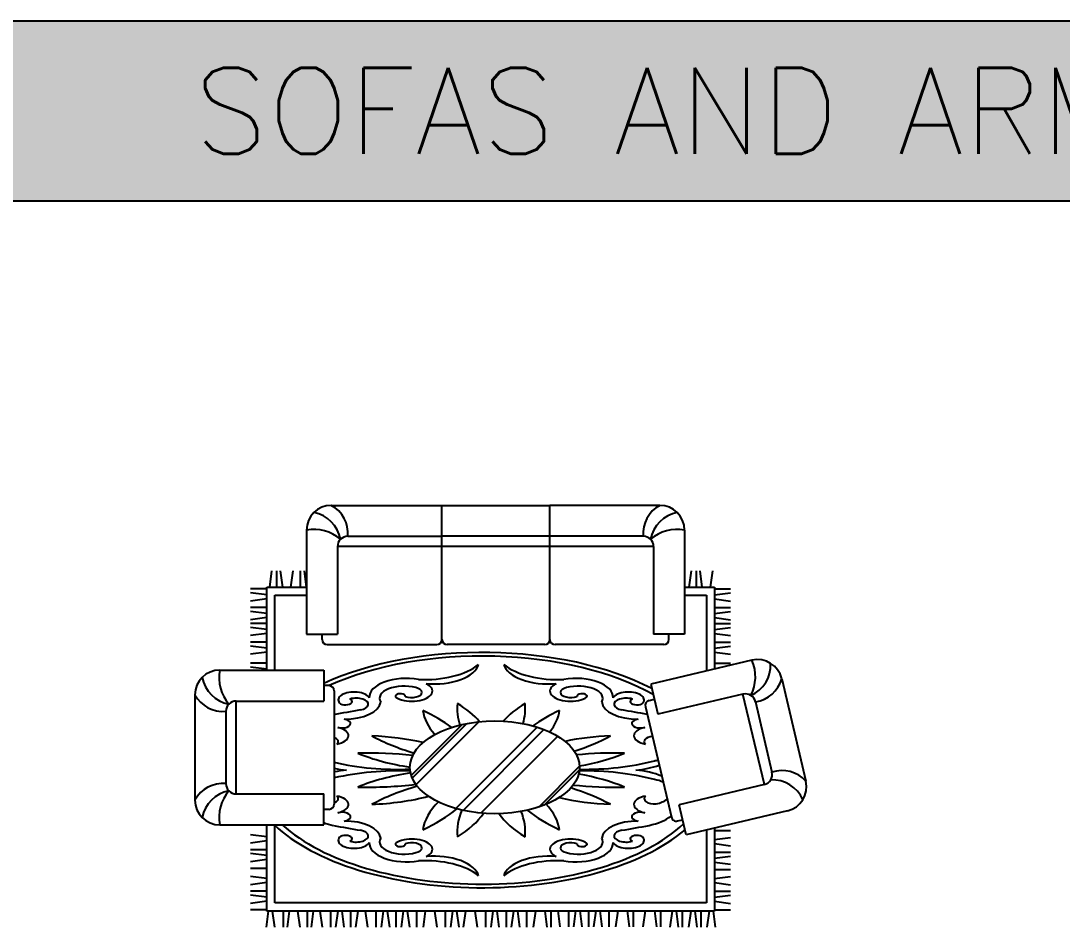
# Model space of a CAD drawing. Header units: millimetres. Extents: x -30782 to 40110, y 35885 to 73818.
# Drawn here: x -349 to 5712, y 68543 to 73818 of the extents above; entities that cross this region are included whole.
import ezdxf

# ---------------------------------------------------------------- set-up
doc = ezdxf.new("R2010")
doc.units = ezdxf.units.MM
doc.layers.add('www.cad-blocks.net', color=7, linetype='Continuous')
doc.styles.get("Standard").update_dxf_attribs({"font": 'arial.ttf'})

# ---------------------------------------------------------------- blocks, each defined once
blk = doc.blocks.new('A$C6A73518D')
for p, q in [((793.7, 2454.7), (2066.1, 2454.7)), ((1437.6, 1674.7), (1437.6, 2454.7)), ((2705.7, 2454.7), (2066.1, 2454.7)), ((2066.1, 1674.7), (2066.1, 2454.7)), ((2066.1, 1674.7), (2066.1, 2454.7)), ((649.7, 2310.7), (649.7, 1705.3)), ((2849.7, 2310.7), (2849.7, 1705.3)), ((889.7, 2274.7), (1437.6, 2274.7)), ((2609.7, 2274.7), (1437.6, 2274.7)), ((2669.7, 2214.7), (829.7, 2214.7)), ((829.7, 2214.7), (829.7, 1705.3)), ((2669.7, 2214.7), (2669.7, 1705.3)), ((434.9, 1979), (447.7, 2073)), ((476.3, 1979), (476.3, 2073)), ((510.7, 1979), (498.9, 2073)), ((558.9, 1979), (571.7, 2073)), ((615.3, 1979), (615.3, 2073)), ((649.7, 1979), (637.9, 2073)), ((2877.6, 1979), (2890.4, 2073)), ((2919, 1979), (2919, 2073)), ((2953.3, 1979), (2941.5, 2073)), ((3001.5, 1979), (3014.3, 2073)), ((418.2, 1968.3), (324.3, 1968.3)), ((418.2, 1933.9), (324.3, 1945.7)), ((418.2, 1496), (418.2, 1979)), ((418.2, 1979), (649.7, 1979)), ((2849.7, 1979), (3023.7, 1979)), ((3023.7, 1979), (3023.7, 1501.5)), ((3023.7, 1968.3), (3117.6, 1968.3)), ((3023.7, 1933.9), (3117.6, 1945.7)), ((418.2, 1910.5), (324.3, 1897.7)), ((465.2, 1496), (465.2, 1932.1)), ((465.2, 1932.1), (649.7, 1932.1)), ((2849.7, 1932.1), (2976.7, 1932.1)), ((2976.7, 1932.1), (2976.7, 1490.4)), ((3023.7, 1910.5), (3117.6, 1897.7)), ((418.2, 1860), (324.3, 1860)), ((418.2, 1825.7), (324.3, 1837.5)), ((3023.7, 1860), (3117.6, 1860)), ((3023.7, 1825.7), (3117.6, 1837.5)), ((418.2, 1802.2), (324.3, 1789.4)), ((418.2, 1767), (324.3, 1767)), ((3023.7, 1802.2), (3117.6, 1789.4)), ((3023.7, 1767), (3117.6, 1767)), ((418.2, 1732.7), (324.3, 1744.5)), ((418.2, 1709.3), (324.3, 1696.5)), ((649.7, 1705.3), (829.7, 1705.3)), ((740.2, 1674.7), (740.2, 1705.3)), ((2849.7, 1705.3), (2669.7, 1705.3)), ((2759.1, 1674.7), (2759.1, 1705.3)), ((3023.7, 1732.7), (3117.6, 1744.5)), ((3023.7, 1709.3), (3117.6, 1696.5)), ((418.2, 1658.8), (324.3, 1658.8)), ((770.2, 1644.7), (1407.6, 1644.7)), ((2036.1, 1644.7), (1467.6, 1644.7)), ((2729.1, 1644.7), (2096.1, 1644.7)), ((3023.7, 1658.8), (3117.6, 1658.8)), ((418.2, 1624.4), (324.3, 1636.2)), ((418.2, 1601), (324.3, 1588.2)), ((3023.7, 1624.4), (3117.6, 1636.2)), ((3023.7, 1601), (3117.6, 1588.2)), ((418.2, 1536.3), (324.3, 1536.3)), ((3242.1, 1553), (2652.9, 1414)), ((3023.7, 1536.3), (3117.6, 1536.3)), ((144, 1496), (749.4, 1496)), ((418.2, 1502), (324.3, 1513.8)), ((749.4, 1496), (749.4, 1316)), ((780, 1405.5), (749.4, 1405.5)), ((2652.9, 1414), (2694.2, 1238.8)), ((3415.3, 1446), (3556, 849.8)), ((0, 1352), (0, 739.5)), ((810, 1375.5), (810, 715.5)), ((3190, 1355.8), (2694.2, 1238.8)), ((3314.2, 829.7), (3190, 1355.8)), ((240, 1316), (749.4, 1316)), ((240, 775.5), (240, 1316)), ((2621.6, 1282.7), (2773.2, 640.4)), ((2643.9, 1318.8), (2673.7, 1325.9)), ((3262.2, 1311.2), (3358.8, 901.9)), ((180, 1256), (180, 835.5)), ((1259.2, 882.6), (1556, 1179.4)), ((1264.8, 867.8), (1581.8, 1184.7)), ((1287, 829.5), (1652.7, 1195.2)), ((1518.4, 690.2), (1992.1, 1163.9)), ((1561, 679.5), (2031.5, 1150.1)), ((1664.8, 663.6), (2112.1, 1110.9)), ((2001.3, 699.1), (2239.1, 936.9)), ((2033.2, 710.6), (2238.6, 916)), ((3314.2, 829.7), (2818.4, 712.7)), ((240, 775.5), (749.4, 775.5)), ((749.4, 595.5), (749.4, 775.5)), ((780, 685.5), (749.4, 685.5)), ((2859.8, 537.5), (2818.4, 712.7)), ((3448.9, 676.6), (2859.8, 537.5)), ((2809.3, 618.1), (2839.1, 625.1)), ((144, 595.5), (749.4, 595.5)), ((418.2, 94), (418.2, 595.5)), ((465.2, 141), (465.2, 595.5)), ((2976.7, 565.1), (2976.7, 141)), ((3023.7, 576.2), (3023.7, 94)), ((3023.7, 562.7), (3117.6, 562.7)), ((418.2, 524.9), (324.3, 536.7)), ((418.2, 501.5), (324.3, 488.7)), ((3023.7, 510.3), (3117.6, 522.1)), ((3023.7, 486.9), (3117.6, 474.1)), ((418.2, 451), (324.3, 451)), ((418.2, 416.6), (324.3, 428.4)), ((3023.7, 436.3), (3117.6, 436.3)), ((418.2, 393.2), (324.3, 380.4)), ((3023.7, 402), (3117.6, 413.8)), ((3023.7, 378.6), (3117.6, 365.8)), ((418.2, 342.2), (324.3, 342.2)), ((3023.7, 335.6), (3117.6, 335.6)), ((418.2, 283.1), (324.3, 294.9)), ((418.2, 259.7), (324.3, 246.9)), ((3023.7, 283.1), (3117.6, 294.9)), ((3023.7, 259.7), (3117.6, 246.9)), ((418.2, 209.2), (324.3, 209.2)), ((418.2, 174.8), (324.3, 186.6)), ((3023.7, 209.2), (3117.6, 209.2)), ((3023.7, 174.8), (3117.6, 186.6)), ((418.2, 151.4), (324.3, 138.6)), ((2748.3, 141), (465.2, 141)), ((2976.7, 141), (2748.3, 141)), ((3023.7, 151.4), (3117.6, 138.6)), ((418.2, 100.4), (324.3, 100.4)), ((426.3, 94), (414.5, 0)), ((724, 94), (418.2, 94)), ((449.7, 94), (462.5, 0)), ((514.3, 94), (514.3, 0)), ((548.7, 94), (536.9, 0)), ((596.9, 94), (609.7, 0)), ((653.3, 94), (653.3, 0)), ((687.7, 94), (675.9, 0)), ((3023.7, 94), (724, 94)), ((726.8, 94), (739.6, 0)), ((788.7, 94), (788.7, 0)), ((830.8, 94), (819, 0)), ((854.2, 94), (867, 0)), ((904.8, 94), (904.8, 0)), ((948, 94), (935.2, 0)), ((991.6, 94), (1004.4, 0)), ((1053.5, 94), (1053.5, 0)), ((1095.7, 94), (1083.9, 0)), ((1119.1, 94), (1131.9, 0)), ((1169.6, 94), (1169.6, 0)), ((1212.8, 94), (1200, 0)), ((1236.2, 94), (1248, 0)), ((1288.7, 94), (1288.7, 0)), ((1340.3, 94), (1327.5, 0)), ((1395.1, 94), (1407.9, 0)), ((1457, 94), (1457, 0)), ((1499.2, 94), (1487.4, 0)), ((1522.6, 94), (1535.4, 0)), ((1574.6, 94), (1561.8, 0)), ((1629.4, 94), (1642.2, 0)), ((1691.3, 94), (1691.3, 0)), ((1733.5, 94), (1721.7, 0)), ((1756.9, 94), (1769.7, 0)), ((1810.6, 94), (1810.6, 0)), ((1853.8, 94), (1841, 0)), ((1877.2, 94), (1889, 0)), ((1929.7, 94), (1929.7, 0)), ((1981.3, 94), (1968.5, 0)), ((2036.4, 94), (2048.2, 0)), ((2070.7, 94), (2070.7, 0)), ((2111.9, 95.3), (2124.7, 1.3)), ((2173.8, 95.3), (2173.8, 1.3)), ((2216, 95.3), (2204.2, 1.3)), ((2239.4, 95.3), (2252.2, 1.3)), ((2289.9, 95.3), (2289.9, 1.3)), ((2333.2, 95.3), (2320.4, 1.3)), ((2356.6, 95.3), (2368.4, 1.3)), ((2409, 95.3), (2409, 1.3)), ((2460.6, 95.3), (2447.8, 1.3)), ((2515.8, 95.3), (2527.6, 1.3)), ((2550.1, 95.3), (2550.1, 1.3)), ((2620.4, 95.3), (2607.6, 1.3)), ((2675.5, 95.3), (2687.3, 1.3)), ((2709.8, 95.3), (2709.8, 1.3)), ((2777.9, 94), (2765.1, 0)), ((2801.3, 94), (2813.1, 0)), ((2835.6, 94), (2835.6, 0)), ((2886.2, 94), (2873.4, 0)), ((2909.6, 94), (2921.4, 0)), ((2943.9, 94), (2943.9, 0)), ((2992.2, 94), (2979.4, 0)), ((3015.6, 94), (3027.4, 0)), ((3023.7, 100.4), (3117.6, 100.4))]:
    blk.add_line(p, q)
for centre, radius, start, end in [((793.7, 2310.7), 144, 90, 180), ((704.9, 2291.8), 185.5, 354.7206, 61.42437), ((2794.4, 2291.8), 185.5, 118.57563, 185.2794), ((2705.7, 2310.7), 144, 0, 90), ((656.9, 2222.2), 193.6, 10.40907, 79.59093), ((2842.5, 2222.2), 193.6, 100.40907, 169.59093), ((693, 2079.6), 235.2, 49.03209, 100.62515), ((2806.3, 2079.6), 235.2, 79.37485, 130.96791), ((889.7, 2214.7), 60, 90, 180), ((2609.7, 2214.7), 60, 0, 90), ((770.2, 1674.7), 30, 180, 270), ((1407.6, 1674.7), 30, 270, 0), ((1467.6, 1674.7), 30, 180, 270), ((2036.1, 1674.7), 30, 270, 0), ((2096.1, 1674.7), 30, 180, 270), ((2729.1, 1674.7), 30, 270, 0), ((3027.1, 1457.7), 235.2, 332.31298, 23.90604), ((3157.6, 1525.7), 193.6, 293.68996, 2.87181), ((3275.2, 1412.9), 144, 13.28089, 103.28089), ((144, 1352), 144, 90, 180), ((375.2, 1452.7), 235.2, 169.37485, 220.96791), ((232.5, 1488.8), 193.6, 190.40907, 259.59093), ((780, 1375.5), 30, 0, 90), ((3236.4, 1494.9), 185.5, 278.00149, 344.70526), ((162.9, 1440.8), 185.5, 208.57563, 275.2794), ((3203.8, 1297.4), 60, 13.28089, 103.28089), ((240, 1256), 60, 90, 180), ((2650.8, 1289.6), 30, 103.28089, 193.28089), ((3417.8, 726), 185.5, 41.85651, 108.56029), ((3300.4, 888.1), 60, 283.28089, 13.28089), ((3361.1, 663.3), 193.6, 23.68996, 92.87181), ((3415.9, 816.7), 144, 283.28089, 13.28089), ((162.9, 650.8), 185.5, 84.7206, 151.42437), ((232.5, 602.7), 193.6, 100.40907, 169.59093), ((375.2, 638.9), 235.2, 139.03209, 190.62515), ((240, 835.5), 60, 180, 270), ((144, 739.5), 144, 180, 270), ((780, 715.5), 30, 270, 0), ((2802.4, 647.3), 30, 193.28089, 283.28089)]:
    blk.add_arc(centre, radius, start, end)
for centre, major_axis, start_param, end_param in [((1673, 913.9), (1368.6, 0), 0.766441, 2.311592), ((1673, 913.9), (-1327.5, 0), -2.417095, -0.833973), ((1339, 1622.9), (363.8, 0), -1.675397, -0.539814), ((1390.5, 1546.5), (-262.8, 0), 1.403069, 3.011437), ((2109.7, 1622.9), (363.8, 0), -2.601778, -1.466195), ((2058.2, 1546.5), (-262.8, 0), 0.130156, 1.738524), ((1232.2, 1338.8), (217.6, 0), 1.249042, 3.173551), ((1216.8, 1331.5), (142.5, 0), 1.069356, 3.450719), ((1263.1, 1374.5), (119.1, 0), -2.366066, 0.794125), ((2185.5, 1374.5), (119.1, 0), 2.347468, 5.507658), ((2216.5, 1338.8), (-217.6, 0), 3.109634, 5.034143), ((2231.8, 1331.5), (142.5, 0), -0.309126, 2.072237), ((926.1, 1322.5), (-92.2, 0), -2.859548, 0.395825), ((938.3, 1297.1), (-71, 0), 1.935723, 5.243394), ((1195.2, 1344.4), (28.9, 0), -0.100364, 4.077553), ((1261.2, 1366.5), (-60, 0), 0.90264, 4.298702), ((2187.4, 1366.5), (-60, 0), -1.157109, 2.238953), ((2253.4, 1344.4), (-28.9, 0), 2.205632, 6.383549), ((2522.5, 1322.5), (-92.2, 0), 2.745768, 6.001141), ((2510.4, 1297.1), (-71, 0), -2.101802, 1.20587), ((876.1, 1313.2), (-39, 0), 0.452202, 3.97531), ((871.2, 1315.5), (-210.2, 0), 1.557644, 3.087845), ((2724.4, 1273.4), (1198.5, 0), 3.094222, 3.304826), ((864.4, 1026.6), (861.6, 0), 0.40331, 0.692965), ((2584.3, 1026.6), (-861.6, 0), -0.692965, -0.411012), ((724.2, 1273.4), (1198.5, 0), -0.148591, 0.04737), ((2577.5, 1315.5), (-210.2, 0), 0.053748, 1.583948), ((2572.5, 1313.2), (-39, 0), -0.833717, 2.689391), ((3061, -1822), (6518.5, 0), 1.898377, 1.924114), ((505.8, 824.2), (-1198.5, 0), -2.541383, -2.324737), ((2185.3, 1294), (-861.6, 0), 0.07652, 0.41336), ((2942.8, 824.2), (-1198.5, 0), -0.816856, -0.618247), ((1263.4, 1294), (-861.6, 0), 2.765888, 3.065073), ((387.7, -1822), (-6518.5, 0), -1.922315, -1.898377), ((789.1, 1114), (104.6, 0), -1.21296, 1.160282), ((853.8, 1185.3), (52.2, 0), -2.026681, 1.287596), ((2594.8, 1185.3), (-52.2, 0), -1.287596, 2.026681), ((2659.5, 1114), (104.6, 0), 1.981311, 4.354552), ((772.2, 1080.3), (61.7, 0), -0.519076, 0.910836), ((964.2, 683.4), (-861.6, 0), -2.00633, -1.647316), ((1903.8, 1523.2), (1198.5, 0), -2.387652, -2.122671), ((2484.4, 683.4), (-861.6, 0), -1.494276, -1.17764), ((1544.8, 1523.2), (-1198.5, 0), 2.157422, 2.387652), ((2676.5, 1080.3), (61.7, 0), 1.802741, 3.660668), ((1005.4, 413.9), (-1198.5, 0), -1.791488, -1.523426), ((1499.1, 1343.9), (-861.6, 0), 0.877831, 1.279448), ((2443.2, 413.9), (-1198.5, 0), -1.618167, -1.384311), ((1949.6, 1343.9), (861.6, 0), -1.228157, -0.877831), ((2619.3, 1040.7), (-154.6, 0), 1.932921, 2.07972), ((1182.3, 1358.6), (-880.4, 0), 1.134225, 1.650009), ((939.1, 1073.9), (325, 0), -1.979264, -1.74578), ((1182.3, 469.2), (-880.4, 0), -1.651478, -1.134225), ((939.1, 753.9), (325, 0), 1.74578, 1.979264), ((2266.4, 469.2), (-880.4, 0), -2.052273, -1.538333), ((2266.4, 1358.6), (-880.4, 0), 1.539503, 2.052273), ((2509.6, 1073.9), (325, 0), -1.395812, -0.937826), ((2509.6, 753.9), (325, 0), 0.878983, 1.395812), ((1499.1, 484), (-861.6, 0), -1.283889, -0.877831), ((1949.6, 484), (861.6, 0), 0.877831, 1.234389), ((2619.3, 787.1), (-154.6, 0), -2.326104, -1.932921), ((1005.4, 1414), (-1198.5, 0), 1.523426, 1.806865), ((1903.8, 304.7), (1198.5, 0), 2.104598, 2.387652), ((1544.8, 304.7), (-1198.5, 0), -2.387652, -2.137309), ((2443.2, 1414), (-1198.5, 0), 1.36807, 1.618167), ((772.2, 747.5), (61.7, 0), -0.910836, 0.519076), ((789.1, 713.9), (-104.6, 0), 1.981311, 4.354552), ((964.2, 1144.4), (-861.6, 0), 1.647316, 2.047316), ((2185.3, 533.9), (-861.6, 0), -0.468851, -0.07652), ((2484.4, 1144.4), (-861.6, 0), 1.134057, 1.494276), ((2659.5, 713.9), (104.6, 0), 1.928633, 4.301874), ((2676.5, 747.5), (61.7, 0), 2.622517, 4.837725), ((2619.3, 787.1), (-154.6, 0), 2.003749, 2.561055), ((853.8, 642.5), (52.2, 0), -1.287596, 2.026681), ((505.8, 1003.7), (-1198.5, 0), 2.324737, 2.587564), ((2724.4, 554.5), (1198.5, 0), 2.928298, 3.188963), ((724.2, 554.5), (1198.5, 0), -0.04737, 0.199735), ((2942.8, 1003.7), (-1198.5, 0), 0.569788, 0.816856), ((1263.4, 533.9), (-861.6, 0), -3.065073, -2.706912), ((2594.8, 642.5), (-52.2, 0), -2.026681, 1.287596), ((939, 737.1), (-319.5, 0), 0.935201, 1.139486), ((871.2, 512.4), (210.2, 0), 0.053748, 1.583948), ((864.4, 801.3), (861.6, 0), -0.692965, -0.328326), ((2584.3, 801.3), (-861.6, 0), 0.33335, 0.692965), ((2577.5, 512.4), (210.2, 0), 1.557644, 3.087845), ((2509.6, 737.1), (-319.5, 0), 2.002106, 2.534033), ((1673, 913.9), (1368.6, 0), -2.657619, -0.53149), ((1673, 913.9), (-1327.5, 0), 0.500302, 2.652046), ((3061, 3649.9), (6518.5, 0), -1.924114, -1.898377), ((938.3, 530.8), (-71, 0), 1.039791, 4.347463), ((2510.4, 530.8), (-71, 0), -1.20587, 2.101802), ((387.7, 3649.9), (6518.5, 0), -1.243216, -1.217479), ((926.1, 505.4), (92.2, 0), 2.745768, 6.001141), ((876.1, 514.6), (39, 0), -0.833717, 2.689391), ((1232.2, 489), (217.6, 0), 3.109634, 5.034143), ((1216.8, 496.4), (142.5, 0), 2.832466, 5.213829), ((1195.2, 483.4), (28.9, 0), 2.205632, 6.383549), ((1263.1, 453.4), (119.1, 0), -0.794125, 2.366066), ((1261.2, 461.3), (-60, 0), 1.984484, 5.380546), ((2185.5, 453.4), (119.1, 0), 0.775527, 3.935718), ((2187.4, 461.3), (-60, 0), -2.238953, 1.157109), ((2216.5, 489), (-217.6, 0), 1.249042, 3.173551), ((2231.8, 496.4), (142.5, 0), -2.072237, 0.309126), ((2253.4, 483.4), (-28.9, 0), -0.100364, 4.077553), ((2522.5, 505.4), (92.2, 0), -2.859548, 0.395825), ((2572.5, 514.6), (-39, 0), -2.689391, 0.833717), ((1339, 204.9), (-363.8, 0), -2.601778, -1.466195), ((1390.5, 281.4), (-262.8, 0), -3.011437, -1.403069), ((2058.2, 281.4), (-262.8, 0), -1.738524, -0.130156), ((2109.7, 204.9), (-363.8, 0), -1.675397, -0.539814)]:
    blk.add_ellipse(centre, major_axis=major_axis, ratio=0.5, start_param=start_param, end_param=end_param)
blk.add_ellipse((1745.4, 930), major_axis=(493.8, 0), ratio=0.546731)
blk = doc.blocks.new('format')
h = blk.add_hatch(color=256)
h.set_gradient(color1=(68, 68, 68), color2=(84, 109, 142), tint=1)
h.paths.add_polyline_path([(-27052.7, 73818), (-27052.7, 72770), (40110.2, 72770), (40110.2, 73818)])
at = {"color": 155, "true_color": 0x546d8e}
for p, q in [((-27052.7, 73818), (40110.2, 73818)), ((-27052.7, 72770), (40110.2, 72770))]:
    blk.add_line(p, q, dxfattribs=at)
at = {"insert": (660.2, 73544.8), "char_height": 500, "attachment_point": 1}
blk.add_mtext_dynamic_manual_height_columns('{\\Fsimplex|c0;\\C255;\\c16777215;SOFAS AND ARMCHAIRS DESIGNS}', width=16790, gutter_width=12.5, heights=[0], dxfattribs=at)

msp = doc.modelspace()

# ---------------------------------------------------------------- block references
msp.add_blockref('A$C6A73518D', (664.6, 68543.4))
at = {"layer": 'www.cad-blocks.net'}
msp.add_blockref('format', (0, 0), dxfattribs=at)

doc.saveas('drawing.dxf')
